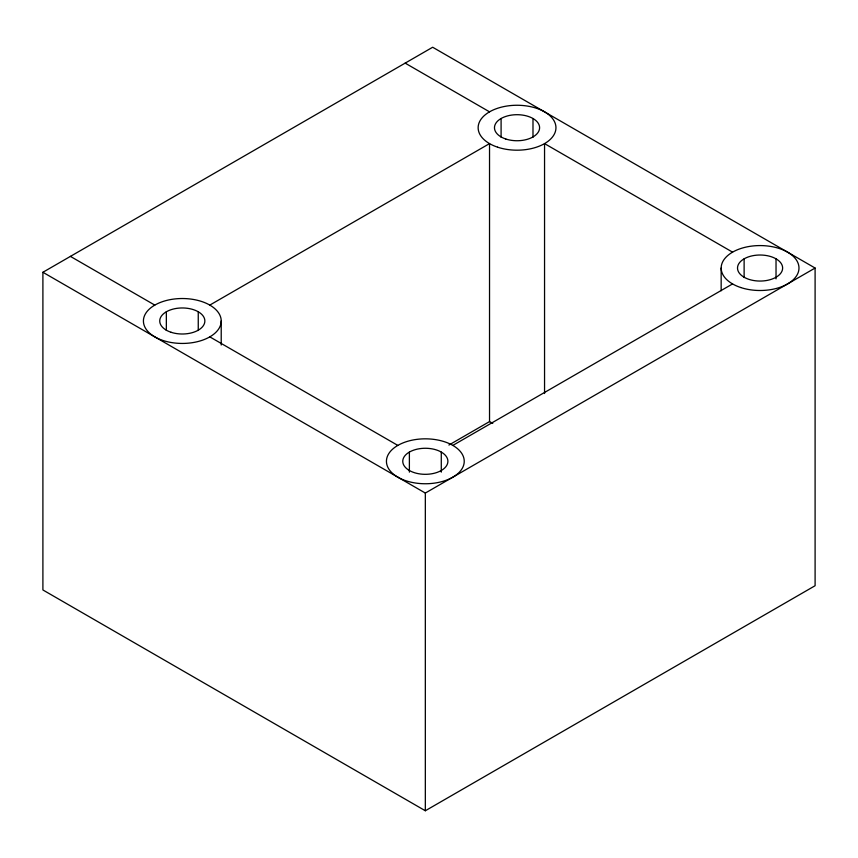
<?xml version="1.0" encoding="UTF-8"?>
<svg xmlns="http://www.w3.org/2000/svg" width="858" height="858" viewBox="0 0 858 858"><rect width="100%" height="100%" fill="white"/><g stroke="black" fill="none" stroke-linecap="round" stroke-linejoin="round"><path stroke-width="1.29" d="M42.9 272.276L432.668 47.244L815.1 268.039L815.1 585.724L425.332 810.756L42.9 589.961L42.9 272.276L425.332 493.06L815.1 268.039M209.813 305.094L489.532 143.608L489.532 421.589L448.906 445.045M452.842 445.409L732.56 283.923M405.158 63.127L489.532 111.84M732.56 252.145L544.551 143.608L544.551 393.522M70.41 256.381L154.783 305.094M209.813 336.872L397.822 445.409M776.029 258.826L776.029 278.871M744.122 258.826L744.122 277.531M721.16 268.039L721.16 290.755M532.99 118.511L532.99 137.226M501.093 118.511L501.093 137.226M441.28 452.091L441.28 472.136M425.332 493.06L425.332 810.756M409.384 452.091L409.384 472.136M221.214 320.978A38.91 22.469 0 0 1 162.848 340.433A38.91 22.469 0 0 1 162.848 301.533A38.91 22.469 0 0 1 221.214 320.978L221.214 345.034M198.252 311.776L198.252 330.48M166.345 311.776L166.345 330.48M492.782 423.262A38.91 22.469 0 0 1 489.532 421.589M497.586 147.179A38.91 22.469 0 0 0 555.952 127.724A38.91 22.469 0 0 0 497.586 108.269A38.91 22.469 0 0 0 497.586 147.179M397.822 477.177A38.91 22.469 0 0 0 462.912 467.106A38.91 22.469 0 0 0 415.261 439.596A38.91 22.469 0 0 0 397.822 477.177M740.615 287.494A38.91 22.469 0 0 0 798.98 268.039A38.91 22.469 0 0 0 740.615 248.584A38.91 22.469 0 0 0 740.615 287.494M171.021 332.261A22.555 13.02 0 0 0 204.858 320.978A22.555 13.02 0 0 0 171.021 309.706A22.555 13.02 0 0 0 171.021 332.261M505.759 138.996A22.555 13.02 0 0 0 539.596 127.724A22.555 13.02 0 0 0 505.759 116.441A22.555 13.02 0 0 0 505.759 138.996M409.384 470.506A22.555 13.02 0 0 0 447.125 464.671A22.555 13.02 0 0 0 419.498 448.713A22.555 13.02 0 0 0 409.384 470.506M744.122 277.241A22.555 13.02 0 0 0 781.863 271.407A22.555 13.02 0 0 0 754.236 255.459A22.555 13.02 0 0 0 744.122 277.241"/></g></svg>
